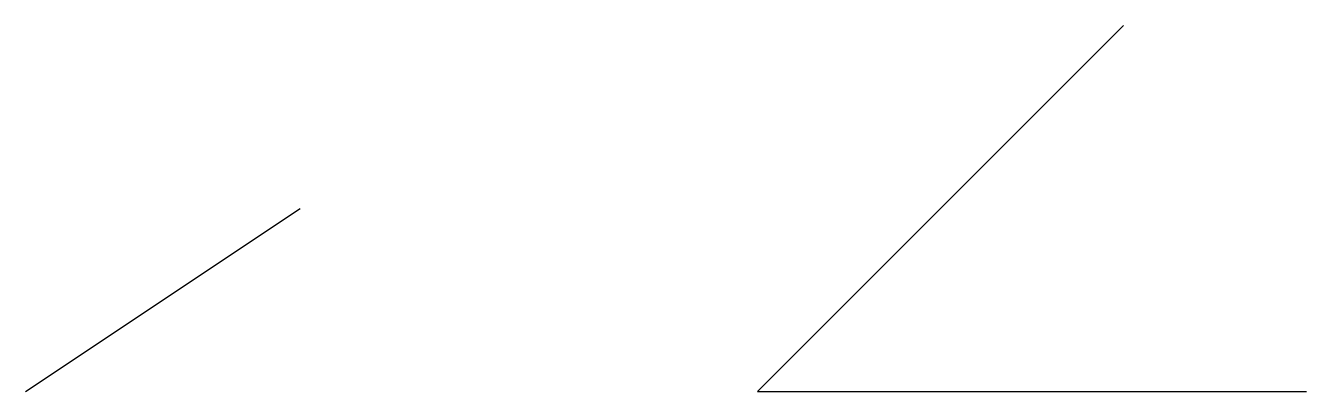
# Model space of a CAD drawing. Extents: x 0 to 140, y 0 to 40.
import ezdxf

# ---------------------------------------------------------------- set-up
doc = ezdxf.new("R2010")
doc.units = 0
doc.layers.add('PIEZAS', color=5, linetype='CONTINUOUS')

msp = doc.modelspace()

# ---------------------------------------------------------------- linework, layer by layer
at = {"layer": 'PIEZAS'}
for p, q in [((80, 0), (120, 40)), ((0, 0), (30, 20)), ((80, 0), (140, 0))]:
    msp.add_line(p, q, dxfattribs=at)

doc.saveas('drawing.dxf')
